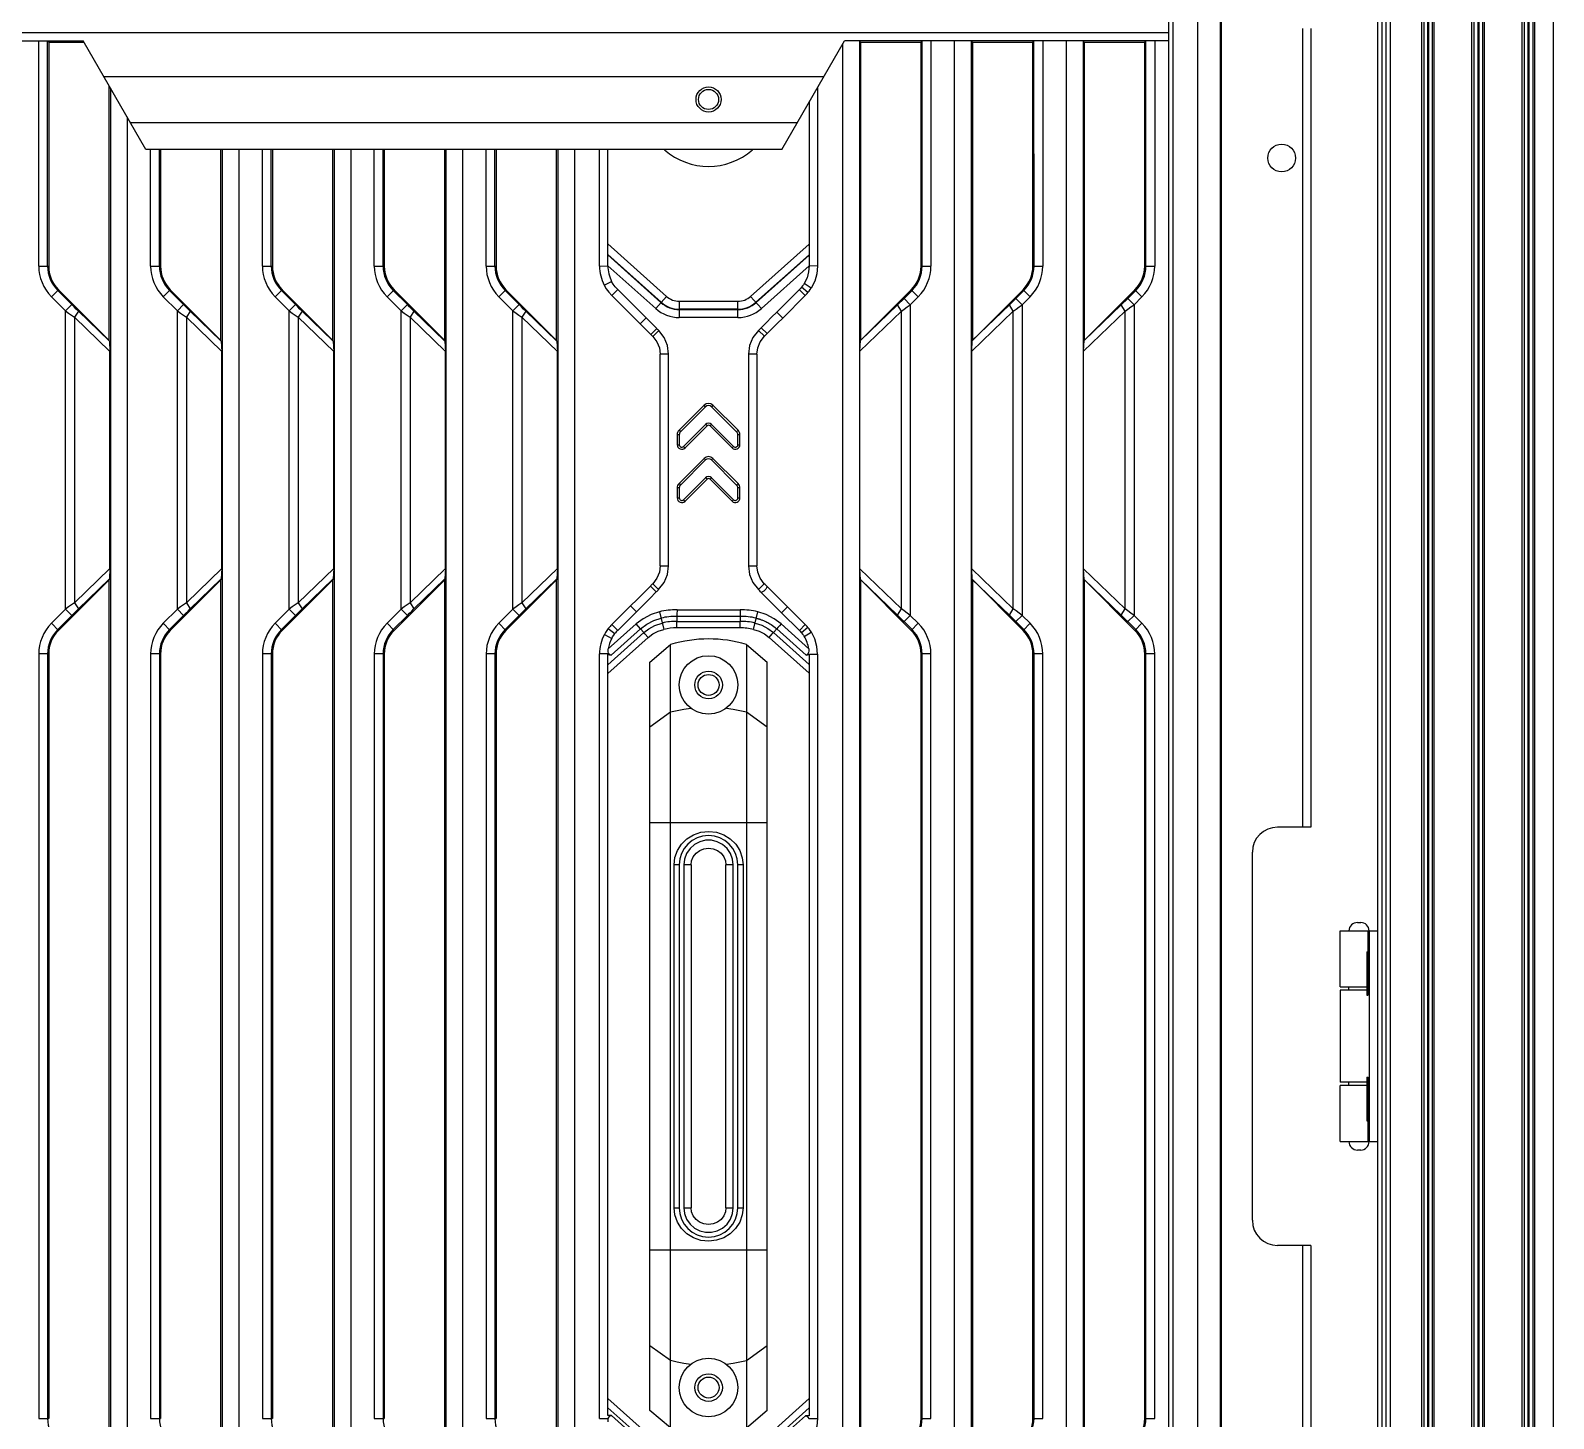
# Model space of a CAD drawing. Header units: millimetres. Extents: x -3132 to 28633, y 682 to 5849.
# Drawn here: x 3324.1 to 3506.2, y 2155.6 to 2321.5 of the extents above; entities that cross this region are included whole.
import ezdxf

# ---------------------------------------------------------------- set-up
doc = ezdxf.new("R2010")
doc.units = ezdxf.units.MM

msp = doc.modelspace()

# ---------------------------------------------------------------- linework, layer by layer
at = {"linetype": 'Continuous'}
for p, q in [((3460.154, 1837.759), (3460.154, 2564.759)), ((3485.154, 1868.759), (3485.154, 2531.259)), ((3486.654, 1874.259), (3486.654, 2531.259)), ((3490.404, 1874.259), (3490.404, 2531.259)), ((3491.904, 1874.259), (3491.904, 2531.259)), ((3496.404, 1874.259), (3496.404, 2531.259)), ((3497.904, 1874.259), (3497.904, 2531.259)), ((3485.654, 1877.259), (3485.654, 2528.259)), ((3486.154, 1877.259), (3486.154, 2528.259)), ((3490.643, 2526.685), (3490.643, 1878.832)), ((3491.093, 2526.259), (3491.093, 1879.259)), ((3491.215, 2526.259), (3491.215, 1879.259)), ((3491.664, 2526.685), (3491.664, 1878.832)), ((3496.643, 2526.685), (3496.643, 1878.832)), ((3497.093, 2526.259), (3497.093, 1879.259)), ((3497.215, 2526.259), (3497.215, 1879.259)), ((3497.664, 2526.685), (3497.664, 1878.832)), ((3502.404, 2001.259), (3502.404, 2421.259)), ((3503.904, 2001.259), (3503.904, 2421.259)), ((3506.154, 2001.259), (3506.154, 2421.259)), ((3502.643, 2416.685), (3502.643, 2005.832)), ((3503.093, 2416.259), (3503.093, 2006.259)), ((3503.215, 2416.259), (3503.215, 2006.259)), ((3503.664, 2416.685), (3503.664, 2005.832)), ((3466.351, 2002.639), (3466.351, 2399.878)), ((3460.654, 2399.146), (3460.654, 2003.372)), ((3463.654, 2003.372), (3463.654, 2399.146)), ((3466.465, 2077.144), (3466.465, 2325.373)), ((3291.654, 2321.259), (3460.154, 2321.259)), ((3476.154, 2321.759), (3476.154, 2226.259)), ((3477.154, 2321.759), (3477.154, 2226.259)), ((3301.154, 2320.259), (3330.398, 2320.259)), ((3325.09, 2293.343), (3325.09, 2320.259)), ((3326.143, 2293.343), (3326.145, 2320.266)), ((3326.278, 2320.127), (3326.151, 2320.259)), ((3326.278, 2320.127), (3326.278, 2293.343)), ((3326.278, 2320.127), (3330.475, 2320.127)), ((3337.904, 2307.259), (3330.398, 2320.259)), ((3413.904, 2307.259), (3421.409, 2320.259)), ((3421.185, 2082.648), (3421.185, 2319.87)), ((3460.154, 2320.259), (3421.409, 2320.259)), ((3423.182, 2320.259), (3423.182, 2082.237)), ((3423.323, 2320.127), (3423.192, 2320.258)), ((3423.323, 2320.127), (3423.323, 2284.453)), ((3423.323, 2320.127), (3430.55, 2320.127)), ((3430.55, 2320.127), (3430.675, 2320.259)), ((3430.55, 2293.343), (3430.55, 2320.127)), ((3430.684, 2293.343), (3430.672, 2320.266)), ((3431.737, 2320.259), (3431.737, 2293.343)), ((3434.555, 2082.259), (3434.555, 2320.259)), ((3436.552, 2320.259), (3436.552, 2082.237)), ((3436.693, 2320.127), (3436.562, 2320.258)), ((3436.693, 2320.127), (3436.693, 2284.453)), ((3436.693, 2320.127), (3443.92, 2320.127)), ((3443.92, 2320.127), (3444.045, 2320.259)), ((3443.92, 2293.343), (3443.92, 2320.127)), ((3444.054, 2293.343), (3444.042, 2320.266)), ((3445.107, 2320.259), (3445.107, 2293.343)), ((3447.925, 2082.259), (3447.925, 2320.259)), ((3449.922, 2320.259), (3449.922, 2082.237)), ((3450.063, 2320.127), (3449.932, 2320.258)), ((3450.063, 2320.127), (3450.063, 2284.453)), ((3450.063, 2320.127), (3457.29, 2320.127)), ((3457.29, 2320.127), (3457.415, 2320.259)), ((3457.29, 2293.343), (3457.29, 2320.127)), ((3457.424, 2293.343), (3457.412, 2320.266)), ((3458.477, 2320.259), (3458.477, 2293.343)), ((3332.852, 2316.009), (3418.955, 2316.009)), ((3333.504, 2284.46), (3333.504, 2314.88)), ((3333.65, 2314.627), (3333.65, 2087.891)), ((3418.184, 2314.672), (3418.184, 2293.344)), ((3417.184, 2312.94), (3417.184, 2293.354)), ((3335.643, 2311.175), (3335.643, 2091.343)), ((3336.027, 2310.509), (3415.78, 2310.509)), ((3413.904, 2307.259), (3337.904, 2307.259)), ((3338.46, 2293.343), (3338.46, 2307.259)), ((3339.513, 2293.343), (3339.514, 2307.259)), ((3339.648, 2307.259), (3339.648, 2293.343)), ((3346.874, 2284.46), (3346.874, 2307.259)), ((3347.02, 2307.259), (3347.02, 2095.259)), ((3349.013, 2307.259), (3349.013, 2095.259)), ((3351.83, 2293.343), (3351.83, 2307.259)), ((3352.883, 2293.343), (3352.884, 2307.259)), ((3353.018, 2307.259), (3353.018, 2293.343)), ((3360.244, 2284.46), (3360.244, 2307.259)), ((3360.39, 2307.259), (3360.39, 2095.259)), ((3362.383, 2307.259), (3362.383, 2095.259)), ((3365.2, 2293.343), (3365.2, 2307.259)), ((3366.253, 2293.343), (3366.254, 2307.259)), ((3366.388, 2307.259), (3366.388, 2293.343)), ((3373.614, 2284.46), (3373.614, 2307.259)), ((3373.76, 2307.259), (3373.76, 2095.259)), ((3375.753, 2307.259), (3375.753, 2095.259)), ((3378.57, 2293.343), (3378.57, 2307.259)), ((3379.623, 2293.343), (3379.624, 2307.259)), ((3379.758, 2307.259), (3379.758, 2293.343)), ((3386.984, 2284.46), (3386.984, 2307.259)), ((3387.13, 2307.259), (3387.13, 2095.259)), ((3389.123, 2307.259), (3389.123, 2095.259)), ((3392.124, 2293.343), (3392.124, 2307.259)), ((3393.124, 2293.368), (3393.124, 2307.259)), ((3400.13, 2289.715), (3393.123, 2296.002)), ((3417.184, 2295.976), (3410.181, 2289.712)), ((3399.497, 2289.009), (3393.124, 2294.727)), ((3393.124, 2294.668), (3399.467, 2288.976)), ((3417.184, 2294.703), (3410.814, 2289.005)), ((3410.843, 2288.972), (3417.184, 2294.644)), ((3325.09, 2293.343), (3326.278, 2293.343)), ((3338.46, 2293.343), (3339.648, 2293.343)), ((3351.83, 2293.343), (3353.018, 2293.343)), ((3365.2, 2293.343), (3366.388, 2293.343)), ((3378.57, 2293.343), (3379.758, 2293.343)), ((3392.124, 2293.343), (3393.123, 2293.376)), ((3393.124, 2293.375), (3398.834, 2288.27)), ((3411.476, 2288.265), (3417.184, 2293.36)), ((3418.184, 2293.344), (3417.185, 2293.36)), ((3430.55, 2293.343), (3431.737, 2293.343)), ((3443.92, 2293.343), (3445.107, 2293.343)), ((3457.29, 2293.343), (3458.477, 2293.343)), ((3327.449, 2290.514), (3326.609, 2289.674)), ((3329.042, 2288.732), (3327.354, 2290.419)), ((3333.504, 2284.46), (3327.449, 2290.514)), ((3340.819, 2290.514), (3339.979, 2289.674)), ((3342.412, 2288.732), (3340.724, 2290.419)), ((3346.874, 2284.46), (3340.819, 2290.514)), ((3354.189, 2290.514), (3353.349, 2289.674)), ((3355.782, 2288.732), (3354.094, 2290.419)), ((3360.244, 2284.46), (3354.189, 2290.514)), ((3367.559, 2290.514), (3366.719, 2289.674)), ((3369.152, 2288.732), (3367.464, 2290.419)), ((3373.614, 2284.46), (3367.559, 2290.514)), ((3380.929, 2290.514), (3380.089, 2289.674)), ((3382.522, 2288.732), (3380.834, 2290.419)), ((3386.984, 2284.46), (3380.929, 2290.514)), ((3392.679, 2291.052), (3393.571, 2291.505)), ((3393.59, 2289.818), (3394.291, 2290.531)), ((3397.695, 2287.132), (3394.291, 2290.531)), ((3416.087, 2290.62), (3413.31, 2287.835)), ((3416.699, 2289.817), (3415.997, 2290.529)), ((3417.03, 2290.175), (3416.264, 2290.817)), ((3417.428, 2290.703), (3416.585, 2291.243)), ((3429.378, 2290.514), (3423.323, 2284.453)), ((3428.523, 2289.469), (3429.473, 2290.419)), ((3430.218, 2289.674), (3429.378, 2290.514)), ((3442.748, 2290.514), (3436.693, 2284.453)), ((3441.893, 2289.469), (3442.843, 2290.419)), ((3443.588, 2289.674), (3442.748, 2290.514)), ((3456.118, 2290.514), (3450.063, 2284.453)), ((3455.263, 2289.469), (3456.213, 2290.419)), ((3456.958, 2289.674), (3456.118, 2290.514)), ((3326.609, 2289.674), (3328.297, 2287.987)), ((3328.297, 2287.987), (3329.042, 2288.732)), ((3339.979, 2289.674), (3341.667, 2287.987)), ((3341.667, 2287.987), (3342.412, 2288.732)), ((3353.349, 2289.674), (3355.037, 2287.987)), ((3355.037, 2287.987), (3355.782, 2288.732)), ((3366.719, 2289.674), (3368.407, 2287.987)), ((3368.407, 2287.987), (3369.152, 2288.732)), ((3380.089, 2289.674), (3381.777, 2287.987)), ((3381.777, 2287.987), (3382.522, 2288.732)), ((3393.59, 2289.818), (3396.989, 2286.424)), ((3398.834, 2288.27), (3400.13, 2289.715)), ((3401.653, 2289.132), (3401.653, 2287.19)), ((3401.653, 2289.132), (3408.662, 2289.132)), ((3408.662, 2287.19), (3408.662, 2289.132)), ((3410.181, 2289.712), (3411.476, 2288.265)), ((3414.018, 2287.128), (3416.699, 2289.817)), ((3427.736, 2288.696), (3423.309, 2284.422)), ((3428.199, 2287.951), (3427.736, 2288.696)), ((3428.523, 2289.469), (3429.268, 2288.724)), ((3429.268, 2288.724), (3430.218, 2289.674)), ((3429.268, 2288.724), (3429.268, 2251.581)), ((3441.106, 2288.696), (3436.679, 2284.422)), ((3441.569, 2287.951), (3441.106, 2288.696)), ((3441.893, 2289.469), (3442.638, 2288.724)), ((3442.638, 2288.724), (3443.588, 2289.674)), ((3442.638, 2288.724), (3442.638, 2251.581)), ((3454.476, 2288.696), (3450.049, 2284.422)), ((3454.939, 2287.951), (3454.476, 2288.696)), ((3455.263, 2289.469), (3456.008, 2288.724)), ((3456.008, 2288.724), (3456.958, 2289.674)), ((3456.008, 2288.724), (3456.008, 2251.581)), ((3328.297, 2252.318), (3328.297, 2287.987)), ((3329.828, 2287.959), (3329.366, 2287.214)), ((3329.366, 2287.214), (3329.366, 2253.091)), ((3329.366, 2287.214), (3333.607, 2283.118)), ((3333.539, 2284.376), (3329.828, 2287.959)), ((3341.667, 2252.318), (3341.667, 2287.987)), ((3343.198, 2287.959), (3342.736, 2287.214)), ((3342.736, 2287.214), (3342.736, 2253.091)), ((3342.736, 2287.214), (3346.977, 2283.118)), ((3346.909, 2284.376), (3343.198, 2287.959)), ((3355.037, 2252.318), (3355.037, 2287.987)), ((3356.568, 2287.959), (3356.106, 2287.214)), ((3356.106, 2287.214), (3356.106, 2253.091)), ((3356.106, 2287.214), (3360.347, 2283.118)), ((3360.279, 2284.376), (3356.568, 2287.959)), ((3368.407, 2252.318), (3368.407, 2287.987)), ((3369.938, 2287.959), (3369.476, 2287.214)), ((3369.476, 2287.214), (3369.476, 2253.091)), ((3369.476, 2287.214), (3373.717, 2283.118)), ((3373.649, 2284.376), (3369.938, 2287.959)), ((3381.777, 2252.318), (3381.777, 2287.987)), ((3383.308, 2287.959), (3382.846, 2287.214)), ((3382.846, 2287.214), (3382.846, 2253.091)), ((3382.846, 2287.214), (3387.087, 2283.118)), ((3387.019, 2284.376), (3383.308, 2287.959)), ((3396.989, 2286.424), (3397.695, 2287.132)), ((3398.971, 2285.864), (3397.695, 2287.132)), ((3408.662, 2288.183), (3401.653, 2288.183)), ((3401.653, 2288.139), (3408.662, 2288.139)), ((3408.662, 2287.19), (3401.653, 2287.19)), ((3413.31, 2287.835), (3414.017, 2287.129)), ((3423.238, 2283.16), (3428.199, 2287.951)), ((3428.199, 2252.354), (3428.199, 2287.951)), ((3436.608, 2283.16), (3441.569, 2287.951)), ((3441.569, 2252.354), (3441.569, 2287.951)), ((3449.978, 2283.16), (3454.939, 2287.951)), ((3454.939, 2252.354), (3454.939, 2287.951)), ((3396.989, 2286.424), (3398.266, 2285.155)), ((3398.266, 2285.155), (3398.971, 2285.864)), ((3398.486, 2284.936), (3399.195, 2285.642)), ((3411.824, 2284.944), (3411.116, 2285.65)), ((3412.15, 2285.268), (3411.443, 2285.975)), ((3333.539, 2284.376), (3333.504, 2284.46)), ((3333.539, 2284.376), (3333.607, 2283.118)), ((3333.607, 2257.187), (3333.607, 2283.118)), ((3346.909, 2284.376), (3346.874, 2284.46)), ((3346.909, 2284.376), (3346.977, 2283.118)), ((3346.977, 2257.187), (3346.977, 2283.118)), ((3360.279, 2284.376), (3360.244, 2284.46)), ((3360.279, 2284.376), (3360.347, 2283.118)), ((3360.347, 2257.187), (3360.347, 2283.118)), ((3373.649, 2284.376), (3373.614, 2284.46)), ((3373.649, 2284.376), (3373.717, 2283.118)), ((3373.717, 2257.187), (3373.717, 2283.118)), ((3387.019, 2284.376), (3386.984, 2284.46)), ((3387.019, 2284.376), (3387.087, 2283.118)), ((3387.087, 2257.187), (3387.087, 2283.118)), ((3423.238, 2283.16), (3423.306, 2284.425)), ((3423.238, 2257.145), (3423.238, 2283.16)), ((3423.309, 2284.422), (3423.32, 2284.456)), ((3436.608, 2283.16), (3436.676, 2284.425)), ((3436.608, 2257.145), (3436.608, 2283.16)), ((3436.679, 2284.422), (3436.69, 2284.456)), ((3449.978, 2283.16), (3450.046, 2284.425)), ((3449.978, 2257.145), (3449.978, 2283.16)), ((3450.049, 2284.422), (3450.06, 2284.456)), ((3399.377, 2257.501), (3399.377, 2282.805)), ((3400.377, 2282.805), (3399.377, 2282.805)), ((3400.377, 2257.501), (3400.377, 2282.804)), ((3409.928, 2282.804), (3409.928, 2257.5)), ((3410.928, 2282.804), (3409.928, 2282.804)), ((3410.928, 2282.804), (3410.928, 2257.5)), ((3404.623, 2276.703), (3401.623, 2273.703)), ((3401.8, 2273.527), (3404.8, 2276.527)), ((3404.8, 2276.527), (3404.623, 2276.703)), ((3405.684, 2276.703), (3405.507, 2276.527)), ((3405.507, 2276.527), (3408.507, 2273.527)), ((3408.684, 2273.703), (3405.684, 2276.703)), ((3404.8, 2274.405), (3402.166, 2271.771)), ((3402.343, 2271.594), (3404.977, 2274.229)), ((3404.977, 2274.229), (3404.8, 2274.405)), ((3405.507, 2274.405), (3405.33, 2274.229)), ((3405.33, 2274.229), (3407.965, 2271.594)), ((3408.142, 2271.771), (3405.507, 2274.405)), ((3401.404, 2273.173), (3401.404, 2271.983)), ((3401.654, 2273.173), (3401.404, 2273.173)), ((3401.623, 2273.703), (3401.8, 2273.527)), ((3401.654, 2273.173), (3401.654, 2271.983)), ((3408.507, 2273.527), (3408.684, 2273.703)), ((3408.654, 2271.983), (3408.654, 2273.173)), ((3408.904, 2273.173), (3408.654, 2273.173)), ((3408.904, 2271.983), (3408.904, 2273.173)), ((3401.404, 2271.983), (3401.654, 2271.983)), ((3404.623, 2270.339), (3401.623, 2267.339)), ((3402.166, 2271.771), (3402.343, 2271.594)), ((3404.8, 2270.163), (3404.623, 2270.339)), ((3405.684, 2270.339), (3405.507, 2270.163)), ((3408.684, 2267.339), (3405.684, 2270.339)), ((3407.965, 2271.594), (3408.142, 2271.771)), ((3408.654, 2271.983), (3408.904, 2271.983)), ((3401.8, 2267.163), (3404.8, 2270.163)), ((3405.507, 2270.163), (3408.507, 2267.163)), ((3401.404, 2266.809), (3401.404, 2265.619)), ((3401.654, 2266.809), (3401.404, 2266.809)), ((3401.623, 2267.339), (3401.8, 2267.163)), ((3401.654, 2266.809), (3401.654, 2265.619)), ((3404.8, 2268.041), (3402.166, 2265.407)), ((3402.343, 2265.23), (3404.977, 2267.865)), ((3404.977, 2267.865), (3404.8, 2268.041)), ((3405.507, 2268.041), (3405.33, 2267.865)), ((3405.33, 2267.865), (3407.965, 2265.23)), ((3408.142, 2265.407), (3405.507, 2268.041)), ((3408.507, 2267.163), (3408.684, 2267.339)), ((3408.654, 2265.619), (3408.654, 2266.809)), ((3408.904, 2266.809), (3408.654, 2266.809)), ((3408.904, 2265.619), (3408.904, 2266.809)), ((3401.404, 2265.619), (3401.654, 2265.619)), ((3402.166, 2265.407), (3402.343, 2265.23)), ((3407.965, 2265.23), (3408.142, 2265.407)), ((3408.654, 2265.619), (3408.904, 2265.619)), ((3399.377, 2257.501), (3400.377, 2257.501)), ((3409.928, 2257.5), (3410.928, 2257.5)), ((3327.449, 2249.79), (3333.504, 2255.845)), ((3333.607, 2257.187), (3329.366, 2253.091)), ((3329.828, 2252.346), (3333.539, 2255.929)), ((3333.539, 2255.929), (3333.504, 2255.845)), ((3333.504, 2146.673), (3333.504, 2255.845)), ((3333.607, 2257.187), (3333.539, 2255.929)), ((3340.819, 2249.79), (3346.874, 2255.845)), ((3346.977, 2257.187), (3342.736, 2253.091)), ((3343.198, 2252.346), (3346.909, 2255.929)), ((3346.909, 2255.929), (3346.874, 2255.845)), ((3346.874, 2146.673), (3346.874, 2255.845)), ((3346.977, 2257.187), (3346.909, 2255.929)), ((3354.189, 2249.79), (3360.244, 2255.845)), ((3360.347, 2257.187), (3356.106, 2253.091)), ((3356.568, 2252.346), (3360.279, 2255.929)), ((3360.279, 2255.929), (3360.244, 2255.845)), ((3360.244, 2146.673), (3360.244, 2255.845)), ((3360.347, 2257.187), (3360.279, 2255.929)), ((3367.559, 2249.79), (3373.614, 2255.845)), ((3373.717, 2257.187), (3369.476, 2253.091)), ((3369.938, 2252.346), (3373.649, 2255.929)), ((3373.649, 2255.929), (3373.614, 2255.845)), ((3373.614, 2146.673), (3373.614, 2255.845)), ((3373.717, 2257.187), (3373.649, 2255.929)), ((3380.929, 2249.79), (3386.984, 2255.845)), ((3387.087, 2257.187), (3382.846, 2253.091)), ((3383.308, 2252.346), (3387.019, 2255.929)), ((3387.019, 2255.929), (3386.984, 2255.845)), ((3386.984, 2146.673), (3386.984, 2255.845)), ((3387.087, 2257.187), (3387.019, 2255.929)), ((3423.306, 2255.88), (3423.238, 2257.145)), ((3428.199, 2252.354), (3423.238, 2257.145)), ((3423.307, 2255.866), (3423.323, 2255.866)), ((3423.309, 2255.883), (3427.736, 2251.609)), ((3423.323, 2255.866), (3423.323, 2146.666)), ((3423.323, 2255.852), (3429.378, 2249.79)), ((3436.676, 2255.88), (3436.608, 2257.145)), ((3441.569, 2252.354), (3436.608, 2257.145)), ((3436.677, 2255.866), (3436.693, 2255.866)), ((3436.679, 2255.883), (3441.106, 2251.609)), ((3436.693, 2255.866), (3436.693, 2146.666)), ((3436.693, 2255.852), (3442.748, 2249.79)), ((3450.046, 2255.88), (3449.978, 2257.145)), ((3454.939, 2252.354), (3449.978, 2257.145)), ((3450.047, 2255.866), (3450.063, 2255.866)), ((3450.049, 2255.883), (3454.476, 2251.609)), ((3450.063, 2255.866), (3450.063, 2146.666)), ((3450.063, 2255.852), (3456.118, 2249.79)), ((3398.2, 2255.085), (3398.907, 2254.377)), ((3398.481, 2255.364), (3399.189, 2254.657)), ((3411.819, 2255.366), (3411.11, 2254.661)), ((3411.445, 2254.328), (3413.887, 2251.88)), ((3414.594, 2252.587), (3412.152, 2255.035)), ((3328.297, 2252.318), (3326.609, 2250.63)), ((3329.042, 2251.573), (3328.297, 2252.318)), ((3329.366, 2253.091), (3329.828, 2252.346)), ((3341.667, 2252.318), (3339.979, 2250.63)), ((3342.412, 2251.573), (3341.667, 2252.318)), ((3342.736, 2253.091), (3343.198, 2252.346)), ((3355.037, 2252.318), (3353.349, 2250.63)), ((3355.782, 2251.573), (3355.037, 2252.318)), ((3356.106, 2253.091), (3356.568, 2252.346)), ((3368.407, 2252.318), (3366.719, 2250.63)), ((3369.152, 2251.573), (3368.407, 2252.318)), ((3369.476, 2253.091), (3369.938, 2252.346)), ((3381.777, 2252.318), (3380.089, 2250.63)), ((3382.522, 2251.573), (3381.777, 2252.318)), ((3382.846, 2253.091), (3383.308, 2252.346)), ((3395.834, 2252.713), (3393.603, 2250.5)), ((3394.301, 2249.784), (3396.541, 2252.005)), ((3395.834, 2252.713), (3396.541, 2252.005)), ((3399.29, 2252.006), (3399.804, 2249.906)), ((3401.384, 2252.243), (3408.923, 2252.244)), ((3410.526, 2249.904), (3411.044, 2252.002)), ((3414.594, 2252.587), (3413.887, 2251.88)), ((3416.712, 2250.475), (3414.594, 2252.587)), ((3427.736, 2251.609), (3428.199, 2252.354)), ((3441.106, 2251.609), (3441.569, 2252.354)), ((3454.476, 2251.609), (3454.939, 2252.354)), ((3326.609, 2250.63), (3327.449, 2249.79)), ((3329.042, 2251.573), (3327.354, 2249.885)), ((3339.979, 2250.63), (3340.819, 2249.79)), ((3342.412, 2251.573), (3340.724, 2249.885)), ((3353.349, 2250.63), (3354.189, 2249.79)), ((3355.782, 2251.573), (3354.094, 2249.885)), ((3366.719, 2250.63), (3367.559, 2249.79)), ((3369.152, 2251.573), (3367.464, 2249.885)), ((3380.089, 2250.63), (3380.929, 2249.79)), ((3382.522, 2251.573), (3380.834, 2249.885)), ((3396.49, 2250.55), (3393.17, 2247.571)), ((3393.603, 2250.5), (3394.301, 2249.784)), ((3397.007, 2249.965), (3396.49, 2250.55)), ((3408.929, 2251.463), (3401.379, 2251.462)), ((3401.379, 2251.462), (3401.379, 2250.863)), ((3401.379, 2250.863), (3408.928, 2250.863)), ((3408.929, 2251.463), (3408.928, 2250.863)), ((3417.132, 2247.597), (3413.822, 2250.558)), ((3413.887, 2251.88), (3416.01, 2249.763)), ((3416.712, 2250.475), (3416.01, 2249.763)), ((3429.268, 2251.581), (3428.523, 2250.836)), ((3429.473, 2249.885), (3428.523, 2250.836)), ((3430.218, 2250.63), (3429.268, 2251.581)), ((3429.378, 2249.79), (3430.218, 2250.63)), ((3442.638, 2251.581), (3441.893, 2250.836)), ((3442.843, 2249.885), (3441.893, 2250.836)), ((3443.588, 2250.63), (3442.638, 2251.581)), ((3442.748, 2249.79), (3443.588, 2250.63)), ((3456.008, 2251.581), (3455.263, 2250.836)), ((3456.213, 2249.885), (3455.263, 2250.836)), ((3456.958, 2250.63), (3456.008, 2251.581)), ((3456.118, 2249.79), (3456.958, 2250.63)), ((3392.697, 2249.288), (3393.585, 2248.827)), ((3393.124, 2245.675), (3397.409, 2249.52)), ((3393.126, 2244.628), (3397.926, 2248.935)), ((3393.166, 2250.014), (3393.952, 2249.396)), ((3397.007, 2249.965), (3393.499, 2246.817)), ((3397.007, 2249.965), (3397.409, 2249.52)), ((3397.555, 2249.358), (3397.409, 2249.52)), ((3397.926, 2248.935), (3397.555, 2249.358)), ((3408.936, 2250.082), (3401.372, 2250.082)), ((3412.388, 2248.94), (3412.76, 2249.362)), ((3412.388, 2248.94), (3417.184, 2244.651)), ((3412.76, 2249.362), (3412.904, 2249.527)), ((3413.305, 2249.972), (3412.904, 2249.527)), ((3412.904, 2249.527), (3417.184, 2245.698)), ((3416.808, 2246.838), (3413.305, 2249.972)), ((3417.028, 2250.132), (3416.263, 2249.489)), ((3416.588, 2249.06), (3417.438, 2249.588)), ((3325.09, 2246.962), (3325.09, 2155.556)), ((3326.278, 2246.962), (3325.09, 2246.962)), ((3326.143, 2246.962), (3326.143, 2155.556)), ((3326.278, 2246.962), (3326.278, 2155.556)), ((3338.46, 2246.962), (3338.46, 2155.556)), ((3339.648, 2246.962), (3338.46, 2246.962)), ((3339.513, 2246.962), (3339.513, 2155.556)), ((3339.648, 2246.962), (3339.648, 2155.556)), ((3351.83, 2246.962), (3351.83, 2155.556)), ((3353.018, 2246.962), (3351.83, 2246.962)), ((3352.883, 2246.962), (3352.883, 2155.556)), ((3353.018, 2246.962), (3353.018, 2155.556)), ((3365.2, 2246.962), (3365.2, 2155.556)), ((3366.388, 2246.962), (3365.2, 2246.962)), ((3366.253, 2246.962), (3366.253, 2155.556)), ((3366.388, 2246.962), (3366.388, 2155.556)), ((3378.57, 2246.962), (3378.57, 2155.556)), ((3379.758, 2246.962), (3378.57, 2246.962)), ((3379.623, 2246.962), (3379.623, 2155.556)), ((3379.758, 2246.962), (3379.758, 2155.556)), ((3392.124, 2155.556), (3392.124, 2246.962)), ((3393.269, 2246.962), (3392.124, 2246.962)), ((3393.128, 2155.901), (3393.123, 2246.883)), ((3393.124, 2246.883), (3393.499, 2246.817)), ((3398.154, 2245.993), (3400.618, 2248.085)), ((3400.618, 2154.433), (3400.618, 2248.085)), ((3409.685, 2248.097), (3409.685, 2154.421)), ((3409.685, 2248.097), (3412.154, 2246.004)), ((3416.808, 2246.838), (3417.184, 2246.906)), ((3417.018, 2246.96), (3418.184, 2246.96)), ((3417.077, 2247.047), (3417.02, 2246.962)), ((3417.184, 2246.906), (3417.184, 2155.881)), ((3418.184, 2246.96), (3418.184, 2155.556)), ((3430.55, 2155.556), (3430.55, 2246.962)), ((3431.737, 2246.962), (3430.55, 2246.962)), ((3430.684, 2155.556), (3430.684, 2246.962)), ((3431.737, 2155.556), (3431.737, 2246.962)), ((3443.92, 2155.556), (3443.92, 2246.962)), ((3445.107, 2246.962), (3443.92, 2246.962)), ((3444.054, 2155.556), (3444.054, 2246.962)), ((3445.107, 2155.556), (3445.107, 2246.962)), ((3457.29, 2155.556), (3457.29, 2246.962)), ((3458.477, 2246.962), (3457.29, 2246.962)), ((3457.424, 2155.556), (3457.424, 2246.962)), ((3458.477, 2155.556), (3458.477, 2246.962)), ((3398.154, 2156.524), (3398.154, 2245.993)), ((3412.154, 2156.514), (3412.154, 2246.004)), ((3398.154, 2238.258), (3400.618, 2240.033)), ((3409.685, 2240.044), (3412.154, 2238.267)), ((3412.154, 2226.785), (3398.154, 2226.785)), ((3477.154, 2226.259), (3473.154, 2226.259)), ((3470.154, 2179.259), (3470.154, 2223.259)), ((3401.032, 2180.759), (3401.032, 2221.759)), ((3401.654, 2221.759), (3401.032, 2221.759)), ((3401.654, 2221.759), (3401.654, 2180.759)), ((3402.204, 2221.759), (3402.204, 2180.759)), ((3403.069, 2221.759), (3402.204, 2221.759)), ((3403.069, 2221.759), (3403.069, 2180.759)), ((3407.237, 2180.759), (3407.237, 2221.759)), ((3408.104, 2221.759), (3407.237, 2221.759)), ((3408.104, 2180.759), (3408.104, 2221.759)), ((3408.654, 2180.759), (3408.654, 2221.759)), ((3409.274, 2221.759), (3408.654, 2221.759)), ((3409.274, 2221.759), (3409.274, 2180.759)), ((3480.654, 2207.159), (3480.654, 2213.859)), ((3480.654, 2213.859), (3483.994, 2213.859)), ((3482.704, 2214.859), (3483.104, 2214.859)), ((3483.994, 2211.318), (3483.994, 2213.859)), ((3483.994, 2213.859), (3484.104, 2213.859)), ((3484.104, 2211.208), (3484.104, 2213.859)), ((3484.104, 2213.859), (3485.154, 2213.859)), ((3484.154, 2188.659), (3484.154, 2213.859)), ((3483.854, 2211.359), (3483.854, 2206.159)), ((3483.854, 2211.359), (3483.954, 2211.359)), ((3483.954, 2211.359), (3483.954, 2206.159)), ((3483.954, 2211.359), (3484.154, 2211.158)), ((3480.654, 2207.159), (3483.854, 2207.159)), ((3480.654, 2206.759), (3480.654, 2195.759)), ((3483.854, 2206.759), (3480.654, 2206.759)), ((3481.704, 2206.759), (3481.704, 2207.159)), ((3483.854, 2206.159), (3483.954, 2206.159)), ((3483.954, 2206.159), (3484.154, 2206.36)), ((3483.854, 2195.759), (3480.654, 2195.759)), ((3481.704, 2195.359), (3481.704, 2195.759)), ((3483.854, 2196.359), (3483.854, 2191.159)), ((3483.854, 2196.359), (3483.954, 2196.359)), ((3483.954, 2196.359), (3483.954, 2191.159)), ((3483.954, 2196.359), (3484.154, 2196.158)), ((3480.654, 2188.659), (3480.654, 2195.359)), ((3483.854, 2195.359), (3480.654, 2195.359)), ((3483.854, 2191.159), (3483.954, 2191.159)), ((3483.954, 2191.159), (3484.154, 2191.36)), ((3483.994, 2188.659), (3483.994, 2191.2)), ((3484.104, 2188.659), (3484.104, 2191.31)), ((3480.654, 2188.659), (3483.994, 2188.659)), ((3484.104, 2188.659), (3483.994, 2188.659)), ((3484.104, 2188.659), (3485.154, 2188.659)), ((3483.104, 2187.659), (3482.704, 2187.659)), ((3401.032, 2180.759), (3401.654, 2180.759)), ((3402.204, 2180.759), (3403.069, 2180.759)), ((3407.237, 2180.759), (3408.104, 2180.759)), ((3408.654, 2180.759), (3409.274, 2180.759)), ((3398.154, 2175.733), (3412.154, 2175.733)), ((3477.154, 2176.259), (3473.154, 2176.259)), ((3476.154, 2176.259), (3476.154, 2080.759)), ((3477.154, 2176.259), (3477.154, 2080.759)), ((3400.618, 2162.484), (3398.154, 2164.26)), ((3412.154, 2164.251), (3409.685, 2162.474)), ((3397.967, 2153.62), (3393.126, 2157.963)), ((3417.184, 2157.94), (3412.347, 2153.614)), ((3325.09, 2155.556), (3326.278, 2155.556)), ((3338.46, 2155.556), (3339.648, 2155.556)), ((3351.83, 2155.556), (3353.018, 2155.556)), ((3365.2, 2155.556), (3366.388, 2155.556)), ((3378.57, 2155.556), (3379.758, 2155.556)), ((3392.124, 2155.556), (3393.173, 2155.556)), ((3393.569, 2155.902), (3393.127, 2155.901)), ((3397.418, 2152.995), (3393.128, 2156.844)), ((3393.569, 2155.902), (3397.145, 2152.694)), ((3400.618, 2154.433), (3398.154, 2156.524)), ((3412.154, 2156.514), (3409.685, 2154.421)), ((3417.184, 2156.824), (3412.896, 2152.989)), ((3413.169, 2152.688), (3416.738, 2155.881)), ((3417.184, 2155.881), (3416.738, 2155.881)), ((3417.127, 2155.556), (3418.184, 2155.556)), ((3430.55, 2155.556), (3431.737, 2155.556)), ((3443.92, 2155.556), (3445.107, 2155.556)), ((3457.29, 2155.556), (3458.477, 2155.556))]:
    msp.add_line(p, q, dxfattribs=at)
for points in [[(3417.184, 2293.36), (3417.119, 2292.633), (3416.921, 2291.92), (3416.585, 2291.243)], [(3418.184, 2293.345), (3418.097, 2292.422), (3417.842, 2291.531), (3417.428, 2290.704)], [(3392.678, 2291.053), (3392.922, 2290.63), (3393.227, 2290.214), (3393.59, 2289.818)], [(3394.291, 2290.531), (3394, 2290.848), (3393.76, 2291.175), (3393.571, 2291.505)], [(3416.264, 2290.817), (3416.176, 2290.716), (3416.087, 2290.62)], [(3416.585, 2291.243), (3416.486, 2291.099), (3416.382, 2290.961), (3416.264, 2290.817)], [(3417.03, 2290.175), (3417.174, 2290.35), (3417.307, 2290.527), (3417.428, 2290.704)], [(3329.828, 2287.959), (3329.574, 2288.206), (3329.311, 2288.464), (3329.042, 2288.732)], [(3343.198, 2287.959), (3342.944, 2288.206), (3342.681, 2288.464), (3342.412, 2288.732)], [(3356.568, 2287.959), (3356.314, 2288.206), (3356.051, 2288.464), (3355.782, 2288.732)], [(3369.938, 2287.959), (3369.684, 2288.206), (3369.421, 2288.464), (3369.152, 2288.732)], [(3383.308, 2287.959), (3383.054, 2288.206), (3382.791, 2288.464), (3382.522, 2288.732)], [(3416.699, 2289.817), (3416.811, 2289.929), (3416.922, 2290.05), (3417.03, 2290.175)], [(3428.523, 2289.469), (3428.253, 2289.201), (3427.991, 2288.944), (3427.736, 2288.696)], [(3428.199, 2287.951), (3428.549, 2288.201), (3428.906, 2288.459), (3429.268, 2288.724)], [(3441.893, 2289.469), (3441.623, 2289.201), (3441.361, 2288.944), (3441.106, 2288.696)], [(3441.569, 2287.951), (3441.919, 2288.201), (3442.276, 2288.459), (3442.638, 2288.724)], [(3455.263, 2289.469), (3454.993, 2289.201), (3454.731, 2288.944), (3454.476, 2288.696)], [(3454.939, 2287.951), (3455.289, 2288.201), (3455.646, 2288.459), (3456.008, 2288.724)], [(3328.297, 2287.987), (3328.659, 2287.722), (3329.016, 2287.464), (3329.366, 2287.214)], [(3341.667, 2287.987), (3342.029, 2287.722), (3342.386, 2287.464), (3342.736, 2287.214)], [(3355.037, 2287.987), (3355.399, 2287.722), (3355.756, 2287.464), (3356.106, 2287.214)], [(3368.407, 2287.987), (3368.769, 2287.722), (3369.126, 2287.464), (3369.476, 2287.214)], [(3381.777, 2287.987), (3382.139, 2287.722), (3382.496, 2287.464), (3382.846, 2287.214)], [(3413.31, 2287.835), (3412.69, 2287.215), (3412.066, 2286.596), (3411.443, 2285.975)], [(3412.15, 2285.268), (3412.77, 2285.885), (3413.394, 2286.504), (3414.018, 2287.128)], [(3398.486, 2284.936), (3398.978, 2284.289), (3399.276, 2283.566), (3399.377, 2282.805)], [(3400.377, 2282.804), (3400.242, 2283.825), (3399.845, 2284.788), (3399.195, 2285.642)], [(3411.116, 2285.65), (3410.464, 2284.795), (3410.064, 2283.827), (3409.928, 2282.804)], [(3410.928, 2282.804), (3411.03, 2283.569), (3411.33, 2284.296), (3411.824, 2284.944)], [(3399.377, 2257.5), (3399.275, 2256.736), (3398.975, 2256.011), (3398.481, 2255.364)], [(3399.189, 2254.657), (3399.841, 2255.511), (3400.242, 2256.478), (3400.377, 2257.501)], [(3409.928, 2257.5), (3410.063, 2256.48), (3410.46, 2255.516), (3411.11, 2254.661)], [(3411.819, 2255.366), (3411.328, 2256.014), (3411.029, 2256.738), (3410.928, 2257.5)], [(3398.2, 2255.085), (3397.401, 2254.286), (3396.612, 2253.494), (3395.834, 2252.713)], [(3396.541, 2252.005), (3397.333, 2252.8), (3398.121, 2253.591), (3398.907, 2254.377)], [(3412.152, 2255.035), (3412.002, 2254.72), (3411.765, 2254.483), (3411.445, 2254.328)], [(3329.366, 2253.091), (3329.016, 2252.841), (3328.659, 2252.583), (3328.297, 2252.318)], [(3329.042, 2251.573), (3329.312, 2251.841), (3329.574, 2252.099), (3329.828, 2252.346)], [(3342.736, 2253.091), (3342.386, 2252.841), (3342.029, 2252.583), (3341.667, 2252.318)], [(3342.412, 2251.573), (3342.682, 2251.841), (3342.944, 2252.099), (3343.198, 2252.346)], [(3356.106, 2253.091), (3355.756, 2252.841), (3355.399, 2252.583), (3355.037, 2252.318)], [(3355.782, 2251.573), (3356.052, 2251.841), (3356.314, 2252.099), (3356.568, 2252.346)], [(3369.476, 2253.091), (3369.126, 2252.841), (3368.769, 2252.583), (3368.407, 2252.318)], [(3369.152, 2251.573), (3369.422, 2251.841), (3369.684, 2252.099), (3369.938, 2252.346)], [(3382.846, 2253.091), (3382.496, 2252.841), (3382.139, 2252.583), (3381.777, 2252.318)], [(3382.522, 2251.573), (3382.792, 2251.841), (3383.054, 2252.099), (3383.308, 2252.346)], [(3399.29, 2252.006), (3398.277, 2251.668), (3397.337, 2251.178), (3396.49, 2250.55)], [(3401.384, 2252.243), (3401.38, 2251.681), (3401.378, 2251.462)], [(3408.923, 2252.244), (3408.929, 2251.681), (3408.929, 2251.463)], [(3413.822, 2250.558), (3412.979, 2251.182), (3412.046, 2251.667), (3411.044, 2252.002)], [(3429.268, 2251.581), (3428.906, 2251.846), (3428.549, 2252.103), (3428.199, 2252.354)], [(3442.638, 2251.581), (3442.276, 2251.846), (3441.919, 2252.103), (3441.569, 2252.354)], [(3456.008, 2251.581), (3455.646, 2251.846), (3455.289, 2252.103), (3454.939, 2252.354)], [(3397.007, 2249.964), (3397.761, 2250.523), (3398.593, 2250.954), (3399.476, 2251.247)], [(3397.409, 2249.52), (3398.015, 2249.974), (3398.75, 2250.369), (3399.618, 2250.665)], [(3401.372, 2250.082), (3401.377, 2250.644), (3401.379, 2250.863)], [(3408.936, 2250.082), (3408.928, 2250.645), (3408.928, 2250.863)], [(3410.713, 2250.662), (3411.505, 2250.397), (3412.254, 2250.007), (3412.904, 2249.527)], [(3410.857, 2251.244), (3410.894, 2251.234), (3410.931, 2251.225), (3410.969, 2251.215), (3411.01, 2251.204), (3411.052, 2251.192), (3411.097, 2251.179), (3411.145, 2251.164), (3411.197, 2251.148), (3411.253, 2251.13), (3411.314, 2251.11), (3411.38, 2251.088), (3411.452, 2251.062), (3411.53, 2251.033), (3411.614, 2251), (3411.703, 2250.964), (3411.797, 2250.924), (3411.896, 2250.88), (3412, 2250.831), (3412.111, 2250.776), (3412.229, 2250.714), (3412.355, 2250.645), (3412.49, 2250.566), (3412.635, 2250.475), (3412.789, 2250.373), (3412.952, 2250.256), (3413.125, 2250.123), (3413.305, 2249.972)], [(3413.822, 2250.558), (3413.627, 2250.337), (3413.449, 2250.136), (3413.305, 2249.972)], [(3417.028, 2250.132), (3416.924, 2250.252), (3416.819, 2250.367), (3416.712, 2250.475)], [(3427.736, 2251.609), (3427.991, 2251.361), (3428.254, 2251.103), (3428.523, 2250.836)], [(3441.106, 2251.609), (3441.361, 2251.361), (3441.624, 2251.103), (3441.893, 2250.836)], [(3454.476, 2251.609), (3454.731, 2251.361), (3454.994, 2251.103), (3455.263, 2250.836)], [(3393.166, 2250.014), (3392.989, 2249.774), (3392.832, 2249.53), (3392.697, 2249.287)], [(3393.585, 2248.827), (3393.691, 2249.018), (3393.813, 2249.208), (3393.952, 2249.396)], [(3397.926, 2248.935), (3398.494, 2249.353), (3399.126, 2249.681), (3399.804, 2249.906)], [(3410.526, 2249.904), (3411.201, 2249.678), (3411.828, 2249.353), (3412.388, 2248.94)], [(3416.01, 2249.763), (3416.095, 2249.676), (3416.18, 2249.585), (3416.263, 2249.489)], [(3416.263, 2249.489), (3416.381, 2249.345), (3416.487, 2249.204), (3416.588, 2249.058)], [(3417.442, 2249.58), (3417.312, 2249.77), (3417.176, 2249.951), (3417.028, 2250.132)], [(3418.183, 2246.944), (3418.099, 2247.87), (3417.849, 2248.757), (3417.442, 2249.58)], [(3393.168, 2247.21), (3393.154, 2247.378), (3393.17, 2247.571)], [(3393.269, 2246.962), (3393.208, 2247.07), (3393.168, 2247.21)], [(3393.499, 2246.817), (3393.41, 2246.845), (3393.333, 2246.894), (3393.269, 2246.962)], [(3417.018, 2246.96), (3416.959, 2246.904), (3416.888, 2246.863), (3416.808, 2246.838)], [(3417.132, 2247.597), (3417.149, 2247.43), (3417.144, 2247.283), (3417.119, 2247.154), (3417.077, 2247.047)], [(3400.618, 2240.033), (3401.412, 2240.218), (3402.215, 2240.367), (3403.025, 2240.48)], [(3407.287, 2240.484), (3408.093, 2240.373), (3408.893, 2240.226), (3409.685, 2240.044)], [(3401.032, 2221.759), (3401.128, 2222.619), (3401.437, 2223.486), (3401.923, 2224.243), (3402.572, 2224.877), (3403.362, 2225.361), (3404.233, 2225.658), (3405.172, 2225.759)], [(3408.104, 2221.759), (3408.021, 2222.452), (3407.771, 2223.119), (3407.366, 2223.71), (3406.831, 2224.186), (3406.2, 2224.517), (3405.509, 2224.687), (3404.798, 2224.688), (3404.108, 2224.517), (3403.475, 2224.185), (3402.941, 2223.71), (3402.536, 2223.119), (3402.286, 2222.452), (3402.204, 2221.759)], [(3405.172, 2225.759), (3406.094, 2225.653), (3406.96, 2225.354), (3407.75, 2224.865), (3408.398, 2224.225), (3408.879, 2223.466), (3409.182, 2222.603), (3409.274, 2221.759)], [(3403.069, 2221.759), (3403.133, 2222.25), (3403.333, 2222.728), (3403.66, 2223.147), (3404.094, 2223.476), (3404.606, 2223.684), (3405.152, 2223.755), (3405.702, 2223.684), (3406.212, 2223.475), (3406.646, 2223.147), (3406.973, 2222.727), (3407.172, 2222.25), (3407.237, 2221.759)], [(3405.172, 2176.759), (3404.242, 2176.858), (3403.369, 2177.154), (3402.572, 2177.641), (3401.917, 2178.281), (3401.431, 2179.043), (3401.125, 2179.91), (3401.032, 2180.759)], [(3402.204, 2180.759), (3402.286, 2180.065), (3402.537, 2179.397), (3402.943, 2178.806), (3403.478, 2178.331), (3404.112, 2177.999), (3404.801, 2177.83), (3405.506, 2177.83), (3406.196, 2177.999), (3406.829, 2178.331), (3407.365, 2178.806), (3407.77, 2179.397), (3408.021, 2180.065), (3408.104, 2180.759)], [(3407.237, 2180.759), (3407.172, 2180.268), (3406.973, 2179.791), (3406.647, 2179.371), (3406.213, 2179.043), (3405.703, 2178.834), (3405.151, 2178.763), (3404.602, 2178.835), (3404.091, 2179.044), (3403.658, 2179.372), (3403.332, 2179.792), (3403.133, 2180.269), (3403.069, 2180.759)], [(3409.274, 2180.759), (3409.18, 2179.904), (3408.874, 2179.041), (3408.393, 2178.287), (3407.751, 2177.654), (3406.968, 2177.168), (3406.104, 2176.867), (3405.172, 2176.759)], [(3403.025, 2162.037), (3402.216, 2162.151), (3401.413, 2162.3), (3400.618, 2162.484)], [(3409.685, 2162.474), (3408.893, 2162.292), (3408.093, 2162.145), (3407.287, 2162.034)], [(3393.143, 2155.167), (3393.136, 2155.307), (3393.146, 2155.438), (3393.173, 2155.556)], [(3393.173, 2155.556), (3393.267, 2155.748), (3393.402, 2155.864), (3393.567, 2155.902)], [(3416.738, 2155.881), (3416.905, 2155.842), (3417.037, 2155.731), (3417.127, 2155.556)], [(3418.183, 2155.556), (3418.097, 2154.639), (3417.846, 2153.753), (3417.435, 2152.929)]]:
    msp.add_lwpolyline(points, dxfattribs=at)
for centre, radius in [((3405.154, 2313.259), 1.5), ((3405.154, 2313.259), 1.2), ((3473.654, 2306.259), 1.65), ((3405.154, 2243.259), 3.5), ((3405.154, 2243.259), 1.65), ((3405.154, 2243.259), 1.25), ((3405.154, 2159.259), 3.5), ((3405.154, 2159.259), 1.65), ((3405.154, 2159.259), 1.25)]:
    msp.add_circle(centre, radius, dxfattribs=at)
for centre, radius, start, end in [((3405.154, 2313.259), 8, 229.01155, 310.97004), ((3330.278, 2293.343), 5.188, 180.00001, 224.99999), ((3330.278, 2293.343), 4.134, 180.00001, 224.99999), ((3330.278, 2293.343), 4, 180, 225), ((3343.648, 2293.343), 5.188, 180.00001, 224.99999), ((3343.648, 2293.343), 4.134, 180.00001, 224.99999), ((3343.648, 2293.343), 4, 180, 225), ((3357.018, 2293.343), 5.188, 180.00001, 224.99999), ((3357.018, 2293.343), 4.134, 180.00001, 224.99999), ((3357.018, 2293.343), 4, 180, 225), ((3370.388, 2293.343), 5.188, 180.00001, 224.99999), ((3370.388, 2293.343), 4.134, 180.00001, 224.99999), ((3370.388, 2293.343), 4, 180, 225), ((3383.758, 2293.343), 5.188, 180.00001, 224.99999), ((3383.758, 2293.343), 4.134, 180.00001, 224.99999), ((3383.758, 2293.343), 4, 180, 225), ((3397.124, 2293.343), 5, 180, 207.25036), ((3397.124, 2293.343), 4, 179.53376, 207.34649), ((3426.55, 2293.343), 4, 315, 360), ((3426.55, 2293.343), 4.134, 315, 360), ((3426.55, 2293.343), 5.188, 315, 360), ((3439.92, 2293.343), 4, 315, 360), ((3439.92, 2293.343), 4.134, 315, 360), ((3439.92, 2293.343), 5.188, 315, 360), ((3453.29, 2293.343), 4, 315, 360), ((3453.29, 2293.343), 4.134, 315, 360), ((3453.29, 2293.343), 5.188, 315, 360), ((3401.653, 2291.411), 3.272, 228.10034, 270), ((3401.653, 2291.411), 3.228, 228.10034, 270), ((3401.653, 2291.411), 2.279, 228.10034, 270), ((3408.662, 2291.411), 2.279, 270, 311.81292), ((3408.662, 2291.411), 3.228, 270, 311.81292), ((3408.662, 2291.411), 3.272, 270, 311.81292), ((3401.653, 2291.411), 4.221, 228.10034, 270), ((3408.662, 2291.411), 4.221, 270, 311.81292), ((3454.452, 2341.653), 79.68, 225.15875, 225.38203), ((3454.452, 2341.653), 78.68, 225.15875, 225.38802), ((3355.637, 2341.781), 78.922, 314.66524, 314.9997), ((3355.637, 2341.781), 79.922, 314.67014, 314.9997), ((3405.154, 2276.173), 0.75, 45.00003, 134.99998), ((3405.154, 2276.173), 0.5, 45.00006, 134.99998), ((3405.154, 2274.052), 0.5, 44.99999, 134.99998), ((3405.154, 2274.052), 0.25, 44.99997, 134.99998), ((3402.154, 2273.173), 0.75, 135, 179.99995), ((3402.154, 2273.173), 0.5, 135, 179.99996), ((3408.154, 2273.173), 0.5, 0, 44.99999), ((3408.154, 2273.173), 0.75, 0, 44.99999), ((3401.954, 2271.983), 0.55, 180.00003, 315), ((3401.954, 2271.983), 0.3, 180.00001, 315), ((3405.154, 2269.809), 0.75, 45.00003, 134.99998), ((3405.154, 2269.809), 0.5, 45.00003, 134.99998), ((3408.354, 2271.983), 0.55, 225.00011, 360), ((3408.354, 2271.983), 0.3, 225.00006, 360), ((3402.154, 2266.809), 0.75, 135, 179.99995), ((3402.154, 2266.809), 0.5, 135, 179.99996), ((3405.154, 2267.688), 0.5, 44.99999, 134.99998), ((3405.154, 2267.688), 0.25, 44.99997, 134.99998), ((3408.154, 2266.809), 0.5, 0, 44.99999), ((3408.154, 2266.809), 0.75, 0, 44.99999), ((3401.954, 2265.619), 0.55, 180.00003, 315), ((3401.954, 2265.619), 0.3, 180.00003, 315), ((3408.354, 2265.619), 0.55, 225.00011, 360), ((3408.354, 2265.619), 0.3, 225.00006, 360), ((3454.491, 2198.638), 79.718, 134.63612, 134.92039), ((3454.491, 2198.638), 78.718, 134.63124, 134.92039), ((3355.664, 2198.533), 78.896, 45.00752, 45.34992), ((3355.664, 2198.533), 79.896, 45.00706, 45.34398), ((3401.268, 2243.923), 8.321, 89.20327, 103.75487), ((3409.048, 2243.918), 8.327, 76.12717, 90.86085), ((3330.278, 2246.962), 5.188, 135, 179.99999), ((3343.648, 2246.962), 5.188, 135, 179.99999), ((3357.018, 2246.962), 5.188, 135, 179.99999), ((3370.388, 2246.962), 5.188, 135, 179.99999), ((3383.758, 2246.962), 5.188, 135, 179.99999), ((3397.038, 2246.969), 4.926, 134.20715, 141.80985), ((3401.268, 2243.923), 7.54, 89.16605, 103.75457), ((3401.268, 2243.923), 6.94, 89.08462, 103.75457), ((3409.048, 2243.918), 6.946, 76.12675, 90.9897), ((3409.048, 2243.918), 7.546, 76.12675, 90.89923), ((3426.55, 2246.962), 5.188, 0, 45), ((3439.92, 2246.962), 5.188, 0, 45), ((3453.29, 2246.962), 5.188, 0, 45), ((3330.278, 2246.962), 4.134, 135, 180), ((3330.278, 2246.962), 4, 135, 179.99999), ((3343.648, 2246.962), 4.134, 135, 180), ((3343.648, 2246.962), 4, 135, 179.99999), ((3357.018, 2246.962), 4.134, 135, 180), ((3357.018, 2246.962), 4, 135, 179.99999), ((3370.388, 2246.962), 4.134, 135, 180), ((3370.388, 2246.962), 4, 135, 179.99999), ((3383.758, 2246.962), 4.134, 135, 180), ((3383.758, 2246.962), 4, 135, 179.99999), ((3397.124, 2246.962), 5, 152.29272, 179.99999), ((3397.124, 2246.962), 4, 152.21433, 171.23717), ((3397.038, 2246.969), 3.926, 134.18435, 141.8102), ((3401.268, 2243.923), 6.16, 89.03447, 103.755), ((3409.048, 2243.918), 6.165, 76.12591, 91.04188), ((3413.184, 2246.962), 3.999, 9.12875, 31.62155), ((3426.55, 2246.962), 4, 0, 45), ((3426.55, 2246.962), 4.134, 0, 45), ((3439.92, 2246.962), 4, 0, 45), ((3439.92, 2246.962), 4.134, 0, 45), ((3453.29, 2246.962), 4, 0, 45), ((3453.29, 2246.962), 4.134, 0, 45), ((3405.154, 2221.759), 3.5, 0.00002, 180.00002), ((3473.154, 2223.259), 3, 90, 180), ((3482.704, 2213.859), 1, 90, 180), ((3483.104, 2213.859), 1, 0, 90), ((3482.704, 2188.659), 1, 180, 270), ((3483.104, 2188.659), 1, 270, 0), ((3405.154, 2180.759), 3.5, 180.00002, 0), ((3473.154, 2179.259), 3, 180, 270), ((3330.278, 2155.556), 4.134, 180, 225), ((3343.648, 2155.556), 4.134, 180, 225), ((3357.018, 2155.556), 4.134, 180, 225), ((3370.388, 2155.556), 4.134, 180, 225), ((3383.758, 2155.556), 4.134, 180, 225), ((3426.55, 2155.556), 4, 315, 0), ((3426.55, 2155.556), 4.134, 315, 360), ((3439.92, 2155.556), 4, 315, 0), ((3439.92, 2155.556), 4.134, 315, 360), ((3453.29, 2155.556), 4, 315, 0), ((3453.29, 2155.556), 4.134, 315, 360)]:
    msp.add_arc(centre, radius, start, end, dxfattribs=at)
msp.add_ellipse((3405.172, 2230.309), major_axis=(0, -18.45), ratio=0.92139, start_param=2.8728964, end_param=3.4127624, dxfattribs=at)

doc.saveas('drawing.dxf')
